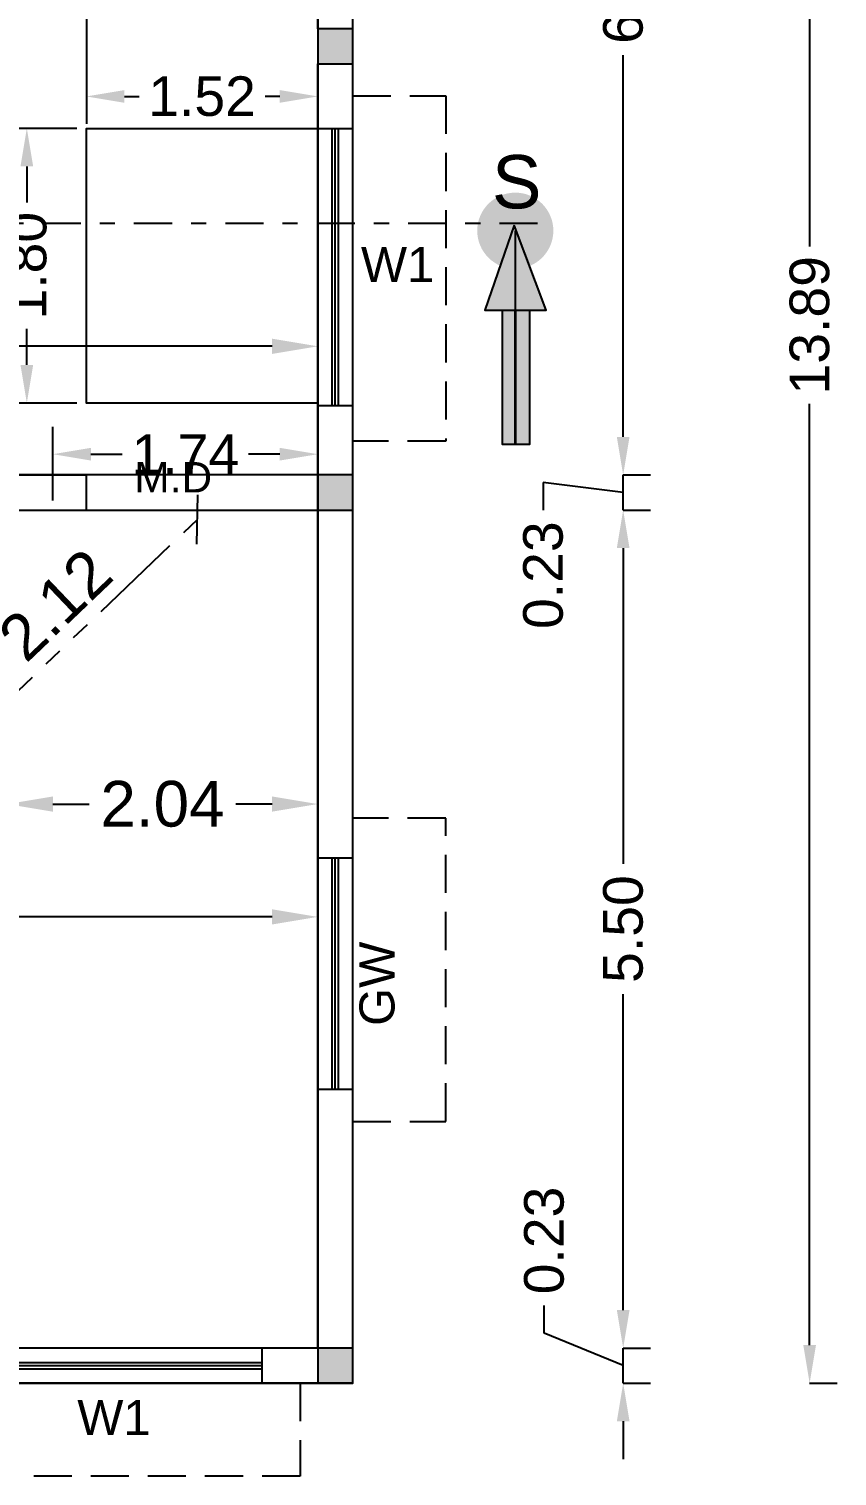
# Model space of a CAD drawing. Header units: metres. Extents: x 31 to 185, y 214 to 372.
# Drawn here: x 87.49 to 92.8, y 264.79 to 274.29 of the extents above; entities that cross this region are included whole.
import ezdxf

# ---------------------------------------------------------------- set-up
doc = ezdxf.new("R2010")
doc.units = ezdxf.units.M
doc.header["$MEASUREMENT"] = 0
for name, pattern in [('DASHDOT2', [0.5, 0.25, -0.125, 0, -0.125]), ('DASHED2', [0.375, 0.25, -0.125]), ('PHANTOM2', [1.25, 0.625, -0.125, 0.125, -0.125, 0.125, -0.125])]:
    doc.linetypes.add(name, pattern=pattern)
for name, color, linetype in [('0 @ 1', 7, 'Continuous'), ('BLK_1_FLR_2_BLT_UP_AREA', 7, 'Continuous'), ('BLK_1_FLR_2_CARPET_AREA', 7, 'Continuous'), ('BLK_1_FLR_2_EXIT_WIDTH_DOOR', 7, 'Continuous'), ('BLK_1_FLR_2_REGULAR_ROOM_1', 117, 'Continuous'), ('BLK_1_FLR_2_ROOM_1_LIGHT_VENTILATION_1', 7, 'Continuous'), ('DIST_EXIT', 1, 'Continuous')]:
    doc.layers.add(name, color=color, linetype=linetype)
doc.styles.add('arial', font='arial.ttf')
doc.styles.add('ROMANT', font='arial.ttf', dxfattribs={"height": 15})
doc.styles.get("Standard").update_dxf_attribs({"font": 'arial.ttf'})
doc.styles.add('style1', font='arialbd.ttf', dxfattribs={"height": 9})
doc.styles.add('style2', font='arial.ttf')
doc.dimstyles.new('Annotative', dxfattribs={"dimscale": 0, "dimtxt": 0.3, "dimasz": 0.3, "dimexe": 0.18, "dimexo": 0.0625, "dimgap": 0.09, "dimtad": 0, "dimzin": 0, "dimdsep": 46, "dimtxsty": 'Standard', "dimcen": 0.09, "dimadec": 0, "dimazin": 0, "dimtfac": 1, "dimtofl": 0, "dimtmove": 0, "dimatfit": 3, "dimfxl": 0, "dimtolj": 1, "dimtzin": 0, "dimarcsym": 0})
doc.dimstyles.new('OPEN SPACE', dxfattribs={"dimtxt": 0.3, "dimasz": 0.23, "dimexe": 0.1875, "dimexo": 0.0625, "dimgap": 0.09, "dimtad": 3, "dimzin": 0, "dimdsep": 46, "dimtxsty": 'arial', "dimblk": 'OBLIQUE', "dimcen": 0.09, "dimse1": 1, "dimse2": 1, "dimclrd": 6, "dimclre": 6, "dimclrt": 7, "dimadec": 0, "dimazin": 0, "dimtfac": 0.5, "dimtix": 1, "dimtmove": 0, "dimatfit": 3, "dimfxl": 0, "dimtolj": 1, "dimtzin": 0, "dimarcsym": 0})
doc.dimstyles.get("Standard").update_dxf_attribs({"dimtxt": 0.26, "dimasz": 0.25, "dimexe": 0.18, "dimexo": 0.0625, "dimgap": 0.09, "dimtad": 0, "dimzin": 0, "dimdsep": 46, "dimtxsty": 'Standard', "dimcen": 0.09, "dimadec": 0, "dimazin": 0, "dimtfac": 1, "dimtofl": 0, "dimtmove": 0, "dimatfit": 3, "dimfxl": 0, "dimtolj": 1, "dimtzin": 0, "dimarcsym": 0})
doc.dimstyles.new('Standard$0', dxfattribs={"dimtxt": 0.5, "dimasz": 0.5, "dimexe": 0, "dimexo": 1, "dimgap": 0, "dimtad": 0, "dimdec": 4, "dimzin": 0, "dimdsep": 46, "dimlunit": 4, "dimtxsty": 'Standard', "dimcen": 0.09, "dimadec": 0, "dimazin": 0, "dimtfac": 1, "dimtdec": 4, "dimtofl": 0, "dimtmove": 0, "dimatfit": 3, "dimfxl": 0, "dimtolj": 1, "dimtzin": 0, "dimarcsym": 0})
doc.dimstyles.new('STANDARD$7', dxfattribs={"dimtxt": 200, "dimasz": 100, "dimexe": 200, "dimexo": 200, "dimgap": 100, "dimtad": 1, "dimzin": 12, "dimdsep": 46, "dimtxsty": 'style1', "dimblk": 'OBLIQUE', "dimblk1": 'DOT', "dimblk2": 'DOT', "dimsah": 1, "dimcen": 200, "dimse1": 1, "dimse2": 1, "dimclrd": 6, "dimclre": 3, "dimclrt": 6, "dimadec": 0, "dimazin": 0, "dimtfac": 1, "dimtix": 1, "dimtmove": 2, "dimatfit": 3, "dimldrblk": 'DOT', "dimfxl": 0, "dimtolj": 1, "dimtzin": 12, "dimarcsym": 0})

# ---------------------------------------------------------------- blocks, each defined once
blk = doc.blocks.new('*D248')
at = {"color": 0, "lineweight": -2, "ltscale": 10}
for p, q in [((87.35105896295029, 269.2015478532829), (87.35105896295029, 269.381547853283)), ((89.39105335935119, 269.2015478532829), (89.39105335935119, 269.381547853283)), ((87.65105896295027, 269.2015478532829), (87.88948044491607, 269.2015478532829)), ((89.09105335935119, 269.2015478532829), (88.85263187738539, 269.2015478532829))]:
    blk.add_line(p, q, dxfattribs=at)
for points in [[(87.65105896295027, 269.251547853283), (87.65105896295027, 269.1515478532829), (87.35105896295029, 269.2015478532829)], [(89.09105335935119, 269.251547853283), (89.09105335935119, 269.1515478532829), (89.39105335935119, 269.2015478532829)]]:
    blk.add_solid(points, dxfattribs=at)
at = {"layer": 'Defpoints', "color": 0, "lineweight": -2, "ltscale": 10}
for p in [(87.35105896295029, 269.191527124817), (89.39105335935119, 269.2015478532829), (89.39105335935119, 269.191527124817)]:
    blk.add_point(p, dxfattribs=at)
at = {"color": 0, "lineweight": -2, "ltscale": 10, "insert": (88.37105616115072, 269.2015478532829), "char_height": 0.3, "attachment_point": 5}
blk.add_mtext('\\A1;2.04', dxfattribs=at)
blk = doc.blocks.new('*D250')
at = {"color": 0, "lineweight": -2, "ltscale": 10}
for p, q in [((83.85105896294954, 272.2071533298564), (83.85105896294954, 272.0271533298563)), ((84.15105896294953, 272.2071533298564), (86.14204122761534, 272.2071533298564)), ((89.09105896294962, 272.2071533298564), (87.1000766982838, 272.2071533298564)), ((89.3910589629496, 272.2071533298564), (89.3910589629496, 272.0271533298563))]:
    blk.add_line(p, q, dxfattribs=at)
for points in [[(84.15105896294953, 272.2571533298563), (84.15105896294953, 272.1571533298563), (83.85105896294954, 272.2071533298564)], [(89.09105896294962, 272.2571533298563), (89.09105896294962, 272.1571533298563), (89.3910589629496, 272.2071533298564)]]:
    blk.add_solid(points, dxfattribs=at)
at = {"layer": 'Defpoints', "color": 0, "lineweight": -2, "ltscale": 10}
for p in [(83.85105896294954, 272.2259001305133), (89.3910589629496, 272.2259001305135), (89.3910589629496, 272.2071533298564)]:
    blk.add_point(p, dxfattribs=at)
at = {"color": 0, "lineweight": -2, "ltscale": 10, "insert": (86.62105896294958, 272.2071533298564), "char_height": 0.3, "attachment_point": 5}
blk.add_mtext('\\A1;5.54', dxfattribs=at)
blk = doc.blocks.new('*D258')
at = {"color": 0, "lineweight": -2}
for p, q in [((91.39690579602508, 265.8792694638506), (91.39690579602508, 266.1292694638506)), ((90.87787619158694, 265.7283233519815), (90.87787619158694, 265.9083233519815)), ((91.39690579602508, 265.5142694638506), (90.87787619158694, 265.7283233519815)), ((91.39690579602508, 265.6292694638506), (91.57690579602509, 265.6292694638506)), ((91.39690579602508, 265.3992694638505), (91.39690579602508, 265.6292694638506)), ((91.39690579602508, 265.3992694638505), (91.57690579602509, 265.3992694638505)), ((91.39690579602508, 265.1492694638506), (91.39690579602508, 264.8992694638506))]:
    blk.add_line(p, q, dxfattribs=at)
for points in [[(91.35523912935844, 265.8792694638506), (91.43857246269177, 265.8792694638506), (91.39690579602508, 265.6292694638506)], [(91.35523912935844, 265.1492694638506), (91.43857246269177, 265.1492694638506), (91.39690579602508, 265.3992694638505)]]:
    blk.add_solid(points, dxfattribs=at)
at = {"layer": 'Defpoints', "color": 0, "lineweight": -2}
for p in [(91.39690579602438, 265.6292694638506), (91.39690579602508, 265.6292694638506), (91.39690579602438, 265.3992694638505)]:
    blk.add_point(p, dxfattribs=at)
at = {"color": 0, "insert": (90.87787619158688, 266.3360041159652), "char_height": 0.26, "attachment_point": 5, "rotation": 90}
blk.add_mtext('\\A1;0.23', dxfattribs=at)
blk = doc.blocks.new('*D259')
at = {"color": 0, "lineweight": -2}
for p, q in [((91.39690579602508, 271.1322694638496), (91.57690579602509, 271.1322694638496)), ((91.39690579602508, 270.8822694638497), (91.39690579602508, 268.8080068444777)), ((91.39690579602508, 265.8792694638506), (91.39690579602508, 267.9535320832226)), ((91.39690579602508, 265.6292694638506), (91.57690579602509, 265.6292694638506))]:
    blk.add_line(p, q, dxfattribs=at)
for points in [[(91.35523912935844, 270.8822694638497), (91.43857246269177, 270.8822694638497), (91.39690579602508, 271.1322694638496)], [(91.35523912935844, 265.8792694638506), (91.43857246269177, 265.8792694638506), (91.39690579602508, 265.6292694638506)]]:
    blk.add_solid(points, dxfattribs=at)
at = {"layer": 'Defpoints', "color": 0, "lineweight": -2}
for p in [(91.39690579602438, 271.1322694638496), (91.39690579602508, 271.1322694638496), (91.39690579602438, 265.6292694638506)]:
    blk.add_point(p, dxfattribs=at)
at = {"color": 0, "insert": (91.39690579602507, 268.3807694638501), "char_height": 0.26, "attachment_point": 5, "rotation": 90}
blk.add_mtext('\\A1;5.50', dxfattribs=at)
blk = doc.blocks.new('*D260')
at = {"color": 0, "lineweight": -2}
for p, q in [((91.39690579602531, 271.6122694638496), (91.39690579602531, 271.8622694638496)), ((91.39690579602531, 271.2472694638496), (90.87171692810541, 271.312143374415)), ((90.87171692810541, 271.312143374415), (90.87171692810541, 271.132143374415)), ((91.39690579602531, 271.3622694638496), (91.57690579602531, 271.3622694638496)), ((91.39690579602531, 271.1322694638496), (91.39690579602531, 271.3622694638496)), ((91.39690579602531, 271.1322694638496), (91.57690579602531, 271.1322694638496)), ((91.39690579602531, 270.8822694638497), (91.39690579602531, 270.6322694638497))]:
    blk.add_line(p, q, dxfattribs=at)
for points in [[(91.35523912935864, 271.6122694638496), (91.438572462692, 271.6122694638496), (91.39690579602531, 271.3622694638496)], [(91.35523912935864, 270.8822694638497), (91.438572462692, 270.8822694638497), (91.39690579602531, 271.1322694638496)]]:
    blk.add_solid(points, dxfattribs=at)
at = {"layer": 'Defpoints', "color": 0, "lineweight": -2}
for p in [(91.39690579602438, 271.3622694638496), (91.39690579602531, 271.3622694638496), (91.39690579602438, 271.1322694638496)]:
    blk.add_point(p, dxfattribs=at)
at = {"color": 0, "insert": (90.87171692810531, 270.7044626104314), "char_height": 0.26, "attachment_point": 5, "rotation": 90}
blk.add_mtext('\\A1;0.23', dxfattribs=at)
blk = doc.blocks.new('*D261')
at = {"color": 0, "lineweight": -2}
for p, q in [((91.39690579602531, 277.7309001158944), (91.57690579602531, 277.7309001158944)), ((91.39690579602531, 277.4809001158944), (91.39690579602531, 274.9749749672253)), ((91.39690579602531, 271.6122694638496), (91.39690579602531, 274.1181946125187)), ((91.39690579602531, 271.3622694638496), (91.57690579602531, 271.3622694638496))]:
    blk.add_line(p, q, dxfattribs=at)
for points in [[(91.35523912935864, 277.4809001158944), (91.438572462692, 277.4809001158944), (91.39690579602531, 277.7309001158944)], [(91.35523912935864, 271.6122694638496), (91.438572462692, 271.6122694638496), (91.39690579602531, 271.3622694638496)]]:
    blk.add_solid(points, dxfattribs=at)
at = {"layer": 'Defpoints', "color": 0, "lineweight": -2}
for p in [(91.39690579602438, 277.7309001158944), (91.39690579602531, 277.7309001158944), (91.39690579602438, 271.3622694638496)]:
    blk.add_point(p, dxfattribs=at)
at = {"color": 0, "insert": (91.39690579602528, 274.546584789872), "char_height": 0.26, "attachment_point": 5, "rotation": 90}
blk.add_mtext('\\A1;6.37', dxfattribs=at)
blk = doc.blocks.new('*D265')
at = {"color": 0, "lineweight": -2}
for p, q in [((92.62173973633176, 279.2909001158943), (92.80173973633177, 279.2909001158943)), ((92.62173973633176, 279.0409001158943), (92.62173973633176, 272.8617969317551)), ((92.62173973633176, 265.6492694638505), (92.62173973633176, 271.8283726479898)), ((92.62173973633176, 265.3992694638505), (92.80173973633177, 265.3992694638505))]:
    blk.add_line(p, q, dxfattribs=at)
for points in [[(92.58007306966509, 279.0409001158943), (92.66340640299843, 279.0409001158943), (92.62173973633176, 279.2909001158943)], [(92.58007306966509, 265.6492694638505), (92.66340640299843, 265.6492694638505), (92.62173973633176, 265.3992694638505)]]:
    blk.add_solid(points, dxfattribs=at)
at = {"layer": 'Defpoints', "color": 0, "lineweight": -2}
for p in [(92.62173973633116, 279.2909001158943), (92.62173973633176, 279.2909001158943), (92.62173973633116, 265.3992694638505)]:
    blk.add_point(p, dxfattribs=at)
at = {"color": 0, "insert": (92.6217397363317, 272.3450847898724), "char_height": 0.26, "attachment_point": 5, "rotation": 90}
blk.add_mtext('\\A1;13.89', dxfattribs=at)
blk = doc.blocks.new('_Dot')
at = {"color": 0, "linetype": 'ByBlock', "lineweight": -2}
blk.add_line((-0.5, 0), (-1, 0), dxfattribs=at)
at = {"color": 0, "linetype": 'ByBlock', "const_width": 0.5}
blk.add_lwpolyline([(-0.25, 0, 1), (0.25, 0, 1)], format="xyb", close=True, dxfattribs=at)
blk = doc.blocks.new('_Oblique')
at = {"color": 0, "linetype": 'ByBlock', "lineweight": -2}
blk.add_line((-0.5, -0.5), (0.5, 0.5), dxfattribs=at)
blk = doc.blocks.new('*D288')
at = {"layer": 'Defpoints', "color": 0, "lineweight": -2}
for p in [(88.40704184170953, 271.2728296677469), (88.60037881237413, 271.0703868244556), (86.87105896295085, 269.8059352498272)]:
    blk.add_point(p, dxfattribs=at)
at = {"layer": 'DIST_EXIT', "color": 7, "linetype": 'PHANTOM2', "lineweight": -2}
blk.add_line((87.06439593361547, 269.6034924065358), (88.60037881237413, 271.0703868244556), dxfattribs=at)
at = {"layer": 'DIST_EXIT', "color": 7, "lineweight": -2, "xscale": 0.23, "yscale": 0.23, "zscale": 0.23}
for p, rotation in [((88.60037881237413, 271.0703868244556), 43.68200442845488), ((87.06439593361547, 269.6034924065358), 223.6820044284549)]:
    blk.add_blockref('_Oblique', p, dxfattribs=dict(at, rotation=rotation))
at = {"layer": 'DIST_EXIT', "color": 7, "lineweight": 35, "insert": (87.66620609560195, 270.5109477743158), "char_height": 0.3, "attachment_point": 5, "rotation": 43.68200442845488, "style": 'arial'}
blk.add_mtext('\\A1;2.12', dxfattribs=at)
blk = doc.blocks.new('*D289')
at = {"layer": 'BLK_1_FLR_2_EXIT_WIDTH_DOOR', "color": 2, "lineweight": -2, "ltscale": 10}
for p, q in [((87.65105896294972, 271.1947694638507), (87.65105896294978, 271.6787501649723)), ((89.3910533593489, 271.1947694638505), (89.39105335934896, 271.6787501649721)), ((87.90105896294978, 271.4987501649723), (88.1061448378206, 271.4987501649723)), ((89.14105335934894, 271.4987501649722), (88.93596748447816, 271.4987501649722))]:
    blk.add_line(p, q, dxfattribs=at)
for points in [[(87.90105896294978, 271.540416831639), (87.90105896294973, 271.4570834983056), (87.65105896294978, 271.4987501649723)], [(89.14105335934894, 271.5404168316389), (89.14105335934894, 271.4570834983055), (89.39105335934894, 271.4987501649722)]]:
    blk.add_solid(points, dxfattribs=at)
at = {"layer": 'Defpoints', "color": 0, "lineweight": -2, "ltscale": 10}
for p in [(87.65105896294978, 271.4987501649723), (87.65105896294972, 271.1322694638507), (89.3910533593489, 271.1322694638505)]:
    blk.add_point(p, dxfattribs=at)
at = {"layer": 'BLK_1_FLR_2_EXIT_WIDTH_DOOR', "color": 2, "lineweight": -2, "ltscale": 10, "insert": (88.52105616114937, 271.4987501649722), "char_height": 0.26, "attachment_point": 5}
blk.add_mtext('\\A1;1.74', dxfattribs=at)
blk = doc.blocks.new('*D292')
at = {"color": 0, "lineweight": -2, "ltscale": 10}
for p, q in [((83.85105896294954, 268.4607260926687), (83.85105896294954, 268.2807260926687)), ((84.15105896294953, 268.4607260926687), (86.14204122761534, 268.4607260926687)), ((89.09105896294962, 268.4607260926687), (87.1000766982838, 268.4607260926687)), ((89.3910589629496, 268.4607260926687), (89.3910589629496, 268.2807260926687))]:
    blk.add_line(p, q, dxfattribs=at)
for points in [[(84.15105896294953, 268.5107260926687), (84.15105896294953, 268.4107260926687), (83.85105896294954, 268.4607260926687)], [(89.09105896294962, 268.5107260926687), (89.09105896294962, 268.4107260926687), (89.3910589629496, 268.4607260926687)]]:
    blk.add_solid(points, dxfattribs=at)
at = {"layer": 'Defpoints', "color": 0, "lineweight": -2, "ltscale": 10}
for p in [(83.85105896294954, 268.4794728933257), (89.3910589629496, 268.4794728933259), (89.3910589629496, 268.4607260926687)]:
    blk.add_point(p, dxfattribs=at)
at = {"color": 0, "lineweight": -2, "ltscale": 10, "insert": (86.62105896294958, 268.4607260926687), "char_height": 0.3, "attachment_point": 5}
blk.add_mtext('\\A1;5.54', dxfattribs=at)
blk = doc.blocks.new('*D293')
at = {"layer": 'BLK_1_FLR_2_ROOM_1_LIGHT_VENTILATION_1', "color": 0, "lineweight": -2, "ltscale": 10}
for p, q in [((87.87105896295066, 274.8592297589453), (87.87105896295066, 273.6678258290348)), ((89.39105896295065, 274.1624890450736), (89.39105896295065, 273.6678258290348)), ((88.12105896295066, 273.8478258290348), (88.21694572966277, 273.8478258290348)), ((89.14105896295065, 273.8478258290348), (89.04517219623851, 273.8478258290348))]:
    blk.add_line(p, q, dxfattribs=at)
for points in [[(88.12105896295066, 273.8894924957015), (88.12105896295066, 273.8061591623682), (87.87105896295066, 273.8478258290348)], [(89.14105896295065, 273.8894924957015), (89.14105896295065, 273.8061591623682), (89.39105896295065, 273.8478258290348)]]:
    blk.add_solid(points, dxfattribs=at)
at = {"layer": 'Defpoints', "color": 0, "lineweight": -2, "ltscale": 10}
for p in [(87.87105896295066, 274.9217297589453), (89.39105896295065, 274.2249890450736), (87.87105896295066, 273.8478258290348)]:
    blk.add_point(p, dxfattribs=at)
at = {"layer": 'BLK_1_FLR_2_ROOM_1_LIGHT_VENTILATION_1', "color": 0, "lineweight": -2, "ltscale": 10, "insert": (88.63105896295065, 273.8478258290348), "char_height": 0.26, "attachment_point": 5}
blk.add_mtext('\\A1;1.52', dxfattribs=at)
blk = doc.blocks.new('*D294')
at = {"layer": 'BLK_1_FLR_2_ROOM_1_LIGHT_VENTILATION_1', "color": 0, "lineweight": -2, "ltscale": 10}
for p, q in [((87.80855896295066, 273.6377887405463), (87.30006559549882, 273.6377887405463)), ((87.48006559549883, 273.3877887405463), (87.48006559549883, 273.1511590974821)), ((87.48006559549883, 272.0845294544179), (87.48006559549883, 272.3211590974821)), ((87.80855896295066, 271.8345294544179), (87.30006559549882, 271.8345294544179))]:
    blk.add_line(p, q, dxfattribs=at)
for points in [[(87.43839892883217, 273.3877887405463), (87.52173226216551, 273.3877887405463), (87.48006559549883, 273.6377887405463)], [(87.43839892883217, 272.0845294544179), (87.52173226216551, 272.0845294544179), (87.48006559549883, 271.8345294544179)]]:
    blk.add_solid(points, dxfattribs=at)
at = {"layer": 'Defpoints', "color": 0, "lineweight": -2, "ltscale": 10}
for p in [(87.48006559549883, 273.6377887405463), (87.87105896295066, 273.6377887405463), (87.87105896295066, 271.8345294544179)]:
    blk.add_point(p, dxfattribs=at)
at = {"layer": 'BLK_1_FLR_2_ROOM_1_LIGHT_VENTILATION_1', "color": 0, "lineweight": -2, "ltscale": 10, "insert": (87.48006559549879, 272.7361590974821), "char_height": 0.26, "attachment_point": 5, "rotation": 90}
blk.add_mtext('\\A1;1.80', dxfattribs=at)
blk = doc.blocks.new('TDGDG')
at = {"ltscale": 5}
h = blk.add_hatch(color=256, dxfattribs=at)
h.dxf.hatch_style = 1
h.paths.add_polyline_path([(-3790.507896628469, -161.7810626753489), (-3790.507896628469, -162.1831350550128), (-3789.950068920268, -161.9737629134497)])
h.paths.add_polyline_path([(-3791.388675806833, -161.8975993562917), (-3791.388675806833, -161.9809891723789), (-3790.507896628469, -161.9809891723789), (-3790.507896628469, -161.8975993562917)])
h.paths.add_polyline_path([(-3790.507896628469, -162.0748017686401), (-3790.507896628469, -161.9820988651809), (-3791.390357062407, -161.9820988651809), (-3791.390357062407, -162.0748017686401)])
blk.add_lwpolyline([(-3789.950068920268, -161.9737629134497), (-3790.507896628469, -161.7810626753489), (-3790.507896628469, -162.1831350550128), (-3789.950068920268, -161.9737629134497)], dxfattribs=at)
for points in [[(-3790.507896628469, -161.9820988651809), (-3791.388675806833, -161.9820988651809), (-3791.388675806833, -161.8975993562917), (-3790.507896628469, -161.8975993562917)], [(-3791.390357062407, -161.9809891723789), (-3790.507896628469, -161.9809891723789), (-3790.507896628469, -162.0748017686401), (-3791.390357062407, -162.0748017686401)]]:
    blk.add_lwpolyline(points, close=True, dxfattribs=at)
blk.add_leader([(-3789.985643858511, -161.9809891723789), (-3791.390357062407, -161.9809891723789)], dimstyle='STANDARD$7', override={"dimasz": 0.5, "dimgap": 100, "dimtad": 0, "dimfxl": 7.5, "dimfxlon": 1}, dxfattribs=at)

msp = doc.modelspace()

# ---------------------------------------------------------------- hatches: boundary and pattern name
at = {"lineweight": -2, "ltscale": 10}
h = msp.add_hatch(color=4, dxfattribs=at)
h.dxf.hatch_style = 1
h.paths.add_polyline_path([(89.62105896294952, 274.2909001158943), (89.3910589629495, 274.2909001158943), (89.3910589629495, 274.0609001158943), (89.62105896294952, 274.0609001158943)])
h = msp.add_hatch(color=4, dxfattribs=at)
h.dxf.hatch_style = 1
h.paths.add_polyline_path([(89.62105896294952, 271.3622694638496), (89.3910589629495, 271.3622694638496), (89.3910589629495, 271.1322694638496), (89.62105896294952, 271.1322694638496)])
h = msp.add_hatch(color=4, dxfattribs=at)
h.dxf.hatch_style = 1
h.paths.add_polyline_path([(89.62105896294952, 265.6292694638506), (89.3910589629495, 265.6292694638506), (89.3910589629495, 265.3992694638507), (89.62105896294952, 265.3992694638507)])

# ---------------------------------------------------------------- linework, layer by layer
at = {"color": 1, "lineweight": -2, "ltscale": 10}
for p, q in [((89.3910589629495, 274.2909001158944), (89.3910589629495, 279.2909001158943)), ((89.62105896294952, 274.2909001158944), (89.62105896294952, 279.2909001158943)), ((89.62105896294952, 265.3992694638506), (89.62105896294952, 274.2909001158943)), ((89.39105896294956, 271.3622694638496), (89.3910589629495, 274.0609001158944)), ((86.84105896294949, 271.3622694638496), (87.87105896294958, 271.3622694638496)), ((87.87105896294958, 271.1322694638496), (87.87105896294958, 271.3622694638496)), ((83.85105896294954, 271.1322694638496), (89.3910589629495, 271.1322694638496)), ((89.3910589629495, 265.6292694638505), (89.39105896294956, 271.1322694638496)), ((89.39105896294956, 268.8484998823865), (89.62105896294952, 268.8484998823865)), ((89.48605896294958, 267.3284998823866), (89.48605896294958, 268.8484998823865)), ((89.50605896294957, 267.3284998823866), (89.50605896294957, 268.8484998823865)), ((89.52605896294955, 267.3284998823866), (89.52605896294955, 268.8484998823865)), ((89.39105896294956, 267.3284998823866), (89.62105896294952, 267.3284998823866)), ((89.3910589629495, 265.6292694638506), (83.85105896294954, 265.6292694638505)), ((89.62105896294952, 265.3992694638505), (83.62105896294952, 265.3992694638505))]:
    msp.add_line(p, q, dxfattribs=at)
at = {"linetype": 'DASHED2', "lineweight": -2}
for p, q in [((89.62105896294999, 273.8515093423897), (90.23105896294963, 273.8515093423897)), ((90.23105896295048, 273.8515093423897), (90.23105896294963, 271.5838507636645)), ((90.23105896294963, 271.5838507636645), (89.62105896294999, 271.5838507636645)), ((90.23105896294952, 269.1096263020036), (89.62105896294952, 269.1096263020036)), ((90.23105896294952, 267.1178796287468), (90.23105896294952, 269.1096263020036)), ((89.62105896294952, 267.1178796287468), (90.23105896294952, 267.1178796287468)), ((89.27506260080122, 265.399269463851), (89.27506260080122, 264.7892694638514)), ((89.27506260080122, 264.7892694638514), (86.93453174446337, 264.7892694638523))]:
    msp.add_line(p, q, dxfattribs=at)
at = {"lineweight": -2, "ltscale": 10}
for p, q in [((89.3910589629495, 273.6377887405463), (89.62105896294906, 273.6377887405463)), ((89.48605896294883, 271.8177887405464), (89.48605896294883, 273.6377887405463)), ((89.5060589629493, 271.8177887405464), (89.5060589629493, 273.6377887405463)), ((89.52605896294972, 271.8177887405464), (89.52605896294972, 273.6377887405463)), ((89.3910589629495, 271.8177887405464), (89.62105896294906, 271.8177887405464)), ((89.02391707136962, 265.6292694638506), (89.02391707136962, 265.6292694638506)), ((89.02391707136962, 265.6292694638506), (89.02391707136962, 265.399269463851)), ((87.20391707136969, 265.5342694638513), (89.02391707136962, 265.5342694638513)), ((87.20391707136969, 265.5142694638509), (89.02391707136962, 265.5142694638509)), ((87.20391707136969, 265.4942694638504), (89.02391707136962, 265.4942694638504))]:
    msp.add_line(p, q, dxfattribs=at)
at = {"color": 1, "lineweight": -2, "ltscale": 10}
for points in [[(89.62105896294952, 274.2909001158943), (89.3910589629495, 274.2909001158943), (89.3910589629495, 274.0609001158943), (89.62105896294952, 274.0609001158943)], [(89.62105896294952, 271.3622694638496), (89.3910589629495, 271.3622694638496), (89.3910589629495, 271.1322694638496), (89.62105896294952, 271.1322694638496)], [(89.62105896294952, 265.6292694638506), (89.3910589629495, 265.6292694638506), (89.3910589629495, 265.3992694638507), (89.62105896294952, 265.3992694638507)]]:
    msp.add_lwpolyline(points, close=True, dxfattribs=at)
at = {"linetype": 'DASHDOT2', "lineweight": -2}
msp.add_lwpolyline([(82.1838654585449, 273.0150146316331), (90.88913528368448, 273.0150146316331)], dxfattribs=at)
at = {"layer": 'BLK_1_FLR_2_BLT_UP_AREA', "color": 18, "lineweight": -2, "ltscale": 10}
msp.add_lwpolyline([(83.62105896294952, 265.3992694638506), (89.62105896294952, 265.3992694638506), (89.62105896294952, 279.2909001158943), (83.62105896294952, 279.2909001158943)], close=True, dxfattribs=at)
at = {"layer": 'BLK_1_FLR_2_CARPET_AREA', "color": 18, "lineweight": -2, "ltscale": 10}
msp.add_lwpolyline([(87.87105896294958, 271.3622694638496), (83.85105896294954, 271.3622694638496), (83.85105896295477, 279.0609001158943), (87.28105896294981, 279.0609001158896), (87.28105896294981, 278.3009001158943), (87.39105896294859, 278.3009001158941), (87.39105896294859, 279.0609001158943), (89.3910589629495, 279.0609001158943), (89.39105896294859, 277.8409001158943), (87.3910589629477, 277.8409001158983), (87.39105896294859, 278.3009001158941), (87.28105896294802, 278.3009001158941), (87.28105896294802, 277.7309001158944), (89.39105896294788, 277.7308982593576), (89.39105896294788, 265.6292694638506), (83.85105896294954, 265.6292694638506), (83.85105896294954, 271.1322694638496), (87.87105896294958, 271.1322694638496), (89.3910589629495, 271.1322694638496), (89.3910589629495, 271.3622694638496), (87.87105896294958, 271.3622694638496)], dxfattribs=at)
at = {"layer": 'BLK_1_FLR_2_REGULAR_ROOM_1', "color": 2, "lineweight": -2, "ltscale": 10}
msp.add_lwpolyline([(89.39105896294956, 271.3622694638496), (83.85105896294954, 271.3622694638497), (83.85105896294954, 279.0609001158943), (87.28105896294981, 279.0609001158919), (87.28105896294802, 277.7309001158944), (89.3910589629495, 277.7309001158944), (89.39105335934894, 271.3622694638496)], close=True, dxfattribs=at)
at = {"layer": 'BLK_1_FLR_2_ROOM_1_LIGHT_VENTILATION_1', "color": 232, "lineweight": -2, "ltscale": 10}
msp.add_lwpolyline([(89.39105896295065, 271.8345294544179), (87.87105896295066, 271.8345294544179), (87.87105896295066, 273.6377887405463), (89.39105896295065, 273.6377887405463)], close=True, dxfattribs=at)

# ---------------------------------------------------------------- block references
at = {"rotation": 90}
msp.add_blockref('TDGDG', (-71.29271614612185, 4062.951708467225), dxfattribs=at)

# ---------------------------------------------------------------- texts
at = {"style": 'style2'}
msp.add_text('S', height=0.35, dxfattribs=at).set_placement((90.53453524795947, 273.112663039623))
at = {"lineweight": -2, "style": 'ROMANT'}
for s, height, p in [('W1', 0.23, (89.6742808162726, 272.6294893548111)), ('M.D', 0.2, (88.18520563205948, 271.2473012862456)), ('W1', 0.23, (87.81125612838446, 265.0587341698393))]:
    msp.add_text(s, height=height, dxfattribs=at).set_placement(p)
msp.add_text('GW', height=0.23, rotation=90, dxfattribs=at).set_placement((89.89497953517133, 267.7449040966878))

# ---------------------------------------------------------------- dimensions: what is measured, and where the dimension line sits
dim = msp.add_aligned_dim(p1=(92.62173973633116, 265.3992694638505), p2=(92.62173973633116, 279.2909001158943), distance=-5.968558980384842e-13, dimstyle='Standard$0', override={"dimtxt": 0.26, "dimasz": 0.25, "dimexe": 0.18, "dimexo": 0.0625, "dimgap": 0.09, "dimdec": 2, "dimlunit": 2, "dimtdec": 2, "dimtmove": 1, "dimfxl": 12, "dimtfill": 1, "dimarcsym": 1})
dim.commit()
dim.dimension.update_dxf_attribs({"geometry": '*D265', "text_midpoint": (92.6217397363317, 272.3450847898724)})
for base, p1, p2, picture, middle in [((91.39690579602531, 277.7309001158944), (91.39690579602438, 271.3622694638496), (91.39690579602438, 277.7309001158944), '*D261', (91.39690579602528, 274.546584789872)), ((91.39690579602508, 271.1322694638496), (91.39690579602438, 265.6292694638506), (91.39690579602438, 271.1322694638496), '*D259', (91.39690579602507, 268.3807694638501))]:
    dim = msp.add_linear_dim(base=base, p1=p1, p2=p2, angle=270, dimstyle='Standard$0', override={"dimtxt": 0.26, "dimasz": 0.25, "dimexe": 0.18, "dimexo": 0.0625, "dimgap": 0.09, "dimdec": 2, "dimlunit": 2, "dimtdec": 2, "dimtmove": 1, "dimfxl": 12, "dimtfill": 1, "dimarcsym": 1})
    dim.commit()
    dim.dimension.update_dxf_attribs({"geometry": picture, "text_midpoint": middle})
for base, p1, p2, angle, picture, middle, dimtype in [((91.39690579602531, 271.3622694638496), (91.39690579602438, 271.1322694638496), (91.39690579602438, 271.3622694638496), 270, '*D260', (90.87171692810531, 271.0421433744151), 160), ((91.39690579602508, 265.6292694638506), (91.39690579602438, 265.3992694638505), (91.39690579602438, 265.6292694638506), 90, '*D258', (90.87787619158688, 265.9983233519815), 161)]:
    dim = msp.add_linear_dim(base=base, p1=p1, p2=p2, angle=angle, dimstyle='Standard$0', override={"dimtxt": 0.26, "dimasz": 0.25, "dimexe": 0.18, "dimexo": 0.0625, "dimgap": 0.09, "dimdec": 2, "dimlunit": 2, "dimtdec": 2, "dimtmove": 1, "dimfxl": 12, "dimtfill": 1, "dimarcsym": 1})
    dim.commit()
    dim.dimension.update_dxf_attribs({"geometry": picture, "text_midpoint": middle, "dimtype": dimtype})
at = {"layer": '0 @ 1', "color": 1, "lineweight": -2, "ltscale": 10}
for p1, p2, distance, picture, middle in [((83.85105896294954, 272.2259001305133), (89.3910589629496, 272.2259001305135), -0.018746800657083895, '*D250', (86.62105896294958, 272.2071533298564)), ((83.85105896294954, 268.4794728933257), (89.3910589629496, 268.4794728933259), -0.018746800657197582, '*D292', (86.62105896294958, 268.4607260926687))]:
    dim = msp.add_aligned_dim(p1=p1, p2=p2, distance=distance, dimstyle='Annotative', override={"dimscale": 1, "dimtix": 0, "dimtofl": 0, "dimtmove": 0, "dimatfit": 3, "dimfxl": 7.5, "dimfxlon": 1, "dimarcsym": 1}, dxfattribs=at)
    dim.commit()
    dim.dimension.update_dxf_attribs({"geometry": picture, "text_midpoint": middle})
at = {"layer": '0 @ 1', "lineweight": -2, "ltscale": 10}
dim = msp.add_aligned_dim(p1=(87.35105896295029, 269.191527124817), p2=(89.39105335935119, 269.191527124817), distance=0.010020728465860884, dimstyle='Annotative', override={"dimscale": 1, "dimtix": 0, "dimtofl": 0, "dimtmove": 0, "dimatfit": 3, "dimfxl": 7.5, "dimfxlon": 1, "dimarcsym": 1}, dxfattribs=at)
dim.commit()
dim.dimension.update_dxf_attribs({"geometry": '*D248', "text_midpoint": (88.37105616115072, 269.2015478532829)})
at = {"layer": 'BLK_1_FLR_2_EXIT_WIDTH_DOOR', "color": 2, "lineweight": -2, "ltscale": 10}
dim = msp.add_aligned_dim(p1=(89.3910533593489, 271.1322694638505), p2=(87.65105896294972, 271.1322694638507), distance=-0.3664807011215885, dimstyle='Standard$0', override={"dimtxt": 0.26, "dimasz": 0.25, "dimexe": 0.18, "dimexo": 0.0625, "dimgap": 0.09, "dimdec": 2, "dimlunit": 2, "dimclrd": 2, "dimclre": 2, "dimclrt": 2, "dimtdec": 2, "dimfxlon": 0}, dxfattribs=at)
dim.commit()
dim.dimension.update_dxf_attribs({"geometry": '*D289', "text_midpoint": (88.52105616114937, 271.4987501649722)})
at = {"layer": 'BLK_1_FLR_2_ROOM_1_LIGHT_VENTILATION_1', "color": 232, "lineweight": -2, "ltscale": 10}
for base, p1, p2, angle, picture, middle in [((87.87105896295066, 273.8478258290348), (89.39105896295065, 274.2249890450736), (87.87105896295066, 274.9217297589453), 180, '*D293', (88.63105896295065, 273.8478258290348)), ((87.48006559549883, 273.6377887405463), (87.87105896295066, 271.8345294544179), (87.87105896295066, 273.6377887405463), 270, '*D294', (87.48006559549879, 272.7361590974821))]:
    dim = msp.add_linear_dim(base=base, p1=p1, p2=p2, angle=angle, dimstyle='Standard', dxfattribs=at)
    dim.commit()
    dim.dimension.update_dxf_attribs({"geometry": picture, "text_midpoint": middle})
at = {"layer": 'DIST_EXIT', "color": 7, "lineweight": 35}
dim = msp.add_aligned_dim(p1=(86.87105896295088, 269.8059352498272), p2=(88.40704184170954, 271.272829667747), distance=-0.2799326508745392, dimstyle='OPEN SPACE', override={"dimpost": '\\X', "dimclrd": 7, "dimfxl": 0, "dimarcsym": 2}, dxfattribs=at)
dim.commit()
dim.dimension.update_dxf_attribs({"geometry": '*D288', "text_midpoint": (87.66620609560195, 270.5109477743158)})

doc.saveas('drawing.dxf')
